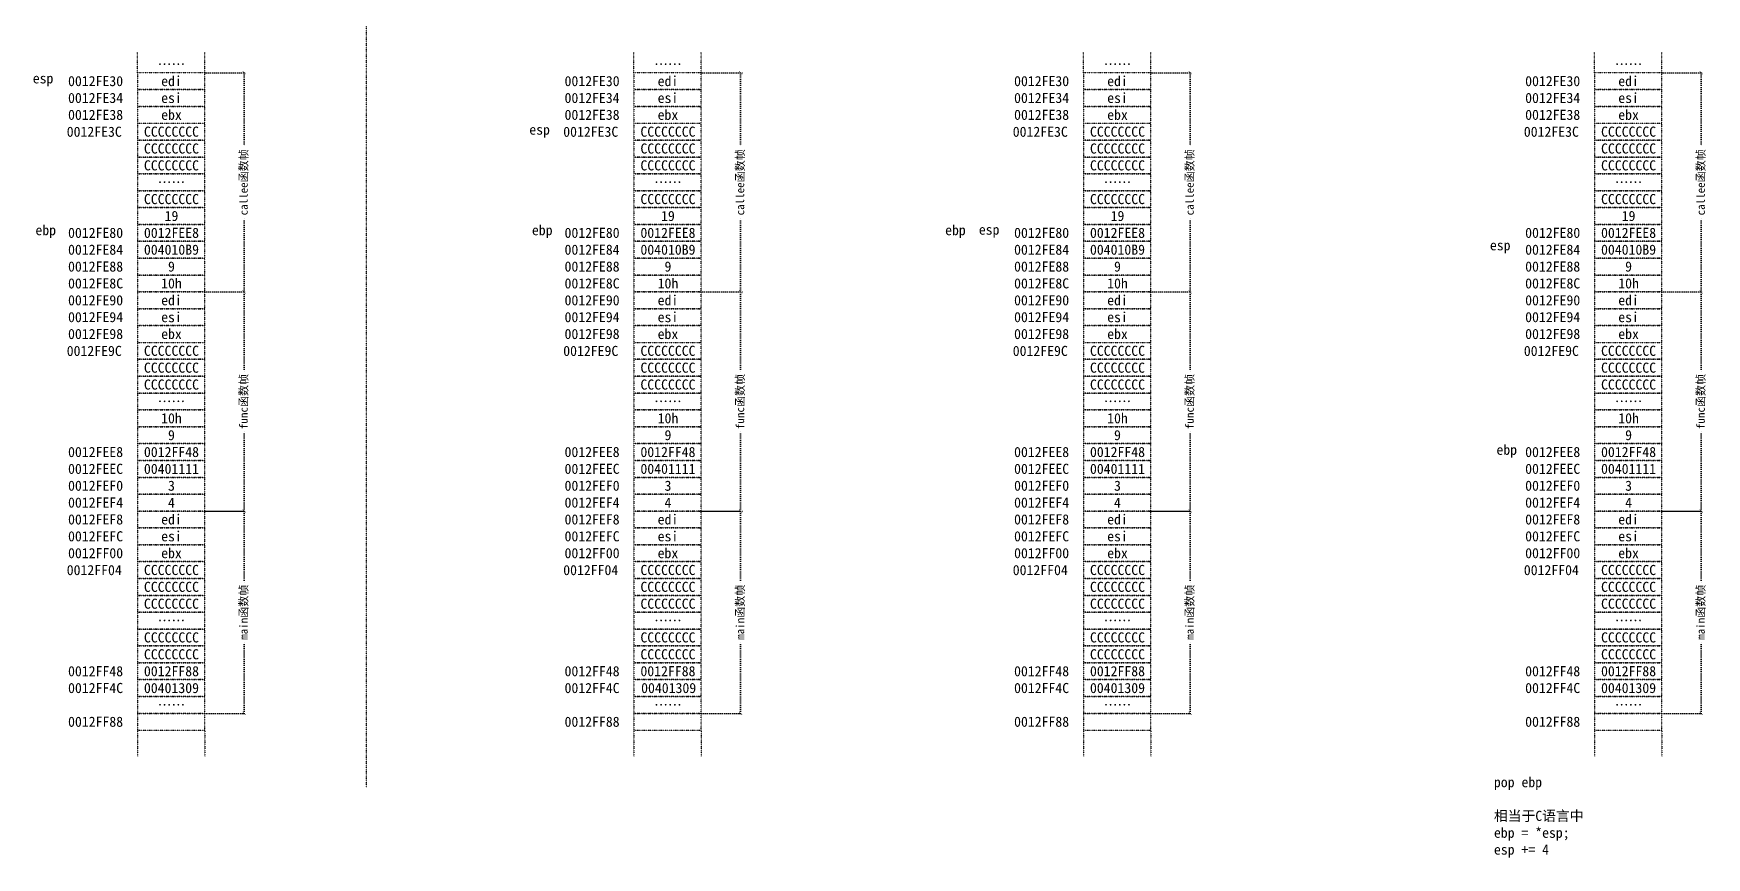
# Model space of a CAD drawing. Header units: millimetres. Extents: x 4752 to 29114, y 1106 to 4893.
# Drawn here: x 17208 to 19689, y 1240 to 2462 of the extents above; entities that cross this region are included whole.
import ezdxf

# ---------------------------------------------------------------- set-up
doc = ezdxf.new("R2010")
doc.units = ezdxf.units.MM
doc.linetypes.add('ACAD_ISO07W100', pattern=[3, 0, -3])
doc.linetypes.add('DOT', pattern=[0.25, 0, -0.25])
doc.styles.get("Standard").update_dxf_attribs({"font": ''})
doc.styles.add('w', font='', dxfattribs={"height": 15})
doc.styles.get('Standard').set_extended_font_data('SimSun')
doc.styles.get('w').set_extended_font_data('SimSun')
doc.dimstyles.new('w', dxfattribs={"dimscale": 3, "dimtxt": 4, "dimasz": 1.5, "dimexe": 1.25, "dimexo": 0.625, "dimtad": 0, "dimtxsty": 'Standard', "dimblk": 'ARCHTICK', "dimcen": 2.5, "dimclrd": 5, "dimclre": 5, "dimclrt": 5, "dimadec": 1, "dimazin": 0, "dimtfac": 1, "dimtmove": 0, "dimatfit": 3, "dimfxl": 1, "dimarcsym": 0})

# ---------------------------------------------------------------- blocks, each defined once
blk = doc.blocks.new('b')
at = {"linetype": 'DOT'}
blk.add_lwpolyline([(-100, 0), (0, 0), (0, 25), (-100, 25)], close=True, dxfattribs=at)
blk = doc.blocks.new('_ArchTick')
at = {"color": 0, "linetype": 'ByBlock', "const_width": 0.15}
blk.add_lwpolyline([(-0.5, -0.5), (0.5, 0.5)], dxfattribs=at)
blk = doc.blocks.new('*D31')
at = {"color": 5, "linetype": 'ACAD_ISO07W100', "lineweight": -2}
for p, q in [((17464.2, 2403.9), (17524.4, 2403.9)), ((17520.6, 2403.9), (17520.6, 2293.6)), ((17520.6, 2078.9), (17520.6, 2189.3)), ((17464.2, 2078.9), (17524.4, 2078.9))]:
    blk.add_line(p, q, dxfattribs=at)
at = {"layer": 'Defpoints', "color": 0, "linetype": 'DOT'}
for p in [(17462.4, 2403.9), (17462.4, 2078.9), (17520.6, 2078.9)]:
    blk.add_point(p, dxfattribs=at)
at = {"color": 5, "linetype": 'DOT', "lineweight": -2, "xscale": 4.5, "yscale": 4.5, "zscale": 4.5}
for p, rotation in [((17520.6, 2403.9), 90), ((17520.6, 2078.9), 270)]:
    blk.add_blockref('_ArchTick', p, dxfattribs=dict(at, rotation=rotation))
at = {"color": 5, "linetype": 'DOT', "insert": (17520.6, 2241.4), "char_height": 12, "attachment_point": 5, "rotation": 90}
blk.add_mtext('callee函数帧', dxfattribs=at)
blk = doc.blocks.new('*D29')
at = {"color": 5, "linetype": 'ACAD_ISO07W100', "lineweight": -2}
for p, q in [((17464.2, 2078.9), (17524.4, 2078.9)), ((17520.6, 2078.9), (17520.6, 1960.1)), ((17520.6, 1753.9), (17520.6, 1872.8)), ((17464.2, 1753.9), (17524.4, 1753.9))]:
    blk.add_line(p, q, dxfattribs=at)
at = {"layer": 'Defpoints', "color": 0, "linetype": 'DOT'}
for p in [(17462.4, 2078.9), (17462.4, 1753.9), (17520.6, 1753.9)]:
    blk.add_point(p, dxfattribs=at)
at = {"color": 5, "linetype": 'DOT', "lineweight": -2, "xscale": 4.5, "yscale": 4.5, "zscale": 4.5}
for p, rotation in [((17520.6, 2078.9), 90), ((17520.6, 1753.9), 270)]:
    blk.add_blockref('_ArchTick', p, dxfattribs=dict(at, rotation=rotation))
at = {"color": 5, "linetype": 'DOT', "insert": (17520.6, 1916.4), "char_height": 12, "attachment_point": 5, "rotation": 90}
blk.add_mtext('func函数帧', dxfattribs=at)
blk = doc.blocks.new('*D30')
at = {"color": 5, "linetype": 'ACAD_ISO07W100', "lineweight": -2}
for p, q in [((17462.4, 1753.9), (17524.4, 1753.9)), ((17520.6, 1753.9), (17520.6, 1648)), ((17520.6, 1453.9), (17520.6, 1559.9)), ((17462.4, 1453.9), (17524.4, 1453.9))]:
    blk.add_line(p, q, dxfattribs=at)
at = {"layer": 'Defpoints', "color": 0, "linetype": 'DOT'}
for p in [(17460.5, 1753.9), (17460.5, 1453.9), (17520.6, 1453.9)]:
    blk.add_point(p, dxfattribs=at)
at = {"color": 5, "linetype": 'DOT', "lineweight": -2, "xscale": 4.5, "yscale": 4.5, "zscale": 4.5}
for p, rotation in [((17520.6, 1753.9), 90), ((17520.6, 1453.9), 270)]:
    blk.add_blockref('_ArchTick', p, dxfattribs=dict(at, rotation=rotation))
at = {"color": 5, "linetype": 'DOT', "insert": (17520.6, 1603.9), "char_height": 12, "attachment_point": 5, "rotation": 90}
blk.add_mtext('main函数帧', dxfattribs=at)
blk = doc.blocks.new('*D34')
at = {"color": 5, "linetype": 'ACAD_ISO07W100', "lineweight": -2}
for p, q in [((18200.4, 2403.9), (18260.6, 2403.9)), ((18256.8, 2403.9), (18256.8, 2293.6)), ((18256.8, 2078.9), (18256.8, 2189.3)), ((18200.4, 2078.9), (18260.6, 2078.9))]:
    blk.add_line(p, q, dxfattribs=at)
at = {"layer": 'Defpoints', "color": 0, "linetype": 'DOT'}
for p in [(18198.6, 2403.9), (18198.6, 2078.9), (18256.8, 2078.9)]:
    blk.add_point(p, dxfattribs=at)
at = {"color": 5, "linetype": 'DOT', "lineweight": -2, "xscale": 4.5, "yscale": 4.5, "zscale": 4.5}
for p, rotation in [((18256.8, 2403.9), 90), ((18256.8, 2078.9), 270)]:
    blk.add_blockref('_ArchTick', p, dxfattribs=dict(at, rotation=rotation))
at = {"color": 5, "linetype": 'DOT', "insert": (18256.8, 2241.4), "char_height": 12, "attachment_point": 5, "rotation": 90}
blk.add_mtext('callee函数帧', dxfattribs=at)
blk = doc.blocks.new('*D32')
at = {"color": 5, "linetype": 'ACAD_ISO07W100', "lineweight": -2}
for p, q in [((18200.4, 2078.9), (18260.6, 2078.9)), ((18256.8, 2078.9), (18256.8, 1960.1)), ((18256.8, 1753.9), (18256.8, 1872.8)), ((18200.4, 1753.9), (18260.6, 1753.9))]:
    blk.add_line(p, q, dxfattribs=at)
at = {"layer": 'Defpoints', "color": 0, "linetype": 'DOT'}
for p in [(18198.6, 2078.9), (18198.6, 1753.9), (18256.8, 1753.9)]:
    blk.add_point(p, dxfattribs=at)
at = {"color": 5, "linetype": 'DOT', "lineweight": -2, "xscale": 4.5, "yscale": 4.5, "zscale": 4.5}
for p, rotation in [((18256.8, 2078.9), 90), ((18256.8, 1753.9), 270)]:
    blk.add_blockref('_ArchTick', p, dxfattribs=dict(at, rotation=rotation))
at = {"color": 5, "linetype": 'DOT', "insert": (18256.8, 1916.4), "char_height": 12, "attachment_point": 5, "rotation": 90}
blk.add_mtext('func函数帧', dxfattribs=at)
blk = doc.blocks.new('*D33')
at = {"color": 5, "linetype": 'ACAD_ISO07W100', "lineweight": -2}
for p, q in [((18198.6, 1753.9), (18260.6, 1753.9)), ((18256.8, 1753.9), (18256.8, 1648)), ((18256.8, 1453.9), (18256.8, 1559.9)), ((18198.6, 1453.9), (18260.6, 1453.9))]:
    blk.add_line(p, q, dxfattribs=at)
at = {"layer": 'Defpoints', "color": 0, "linetype": 'DOT'}
for p in [(18196.7, 1753.9), (18196.7, 1453.9), (18256.8, 1453.9)]:
    blk.add_point(p, dxfattribs=at)
at = {"color": 5, "linetype": 'DOT', "lineweight": -2, "xscale": 4.5, "yscale": 4.5, "zscale": 4.5}
for p, rotation in [((18256.8, 1753.9), 90), ((18256.8, 1453.9), 270)]:
    blk.add_blockref('_ArchTick', p, dxfattribs=dict(at, rotation=rotation))
at = {"color": 5, "linetype": 'DOT', "insert": (18256.8, 1603.9), "char_height": 12, "attachment_point": 5, "rotation": 90}
blk.add_mtext('main函数帧', dxfattribs=at)
blk = doc.blocks.new('*D37')
at = {"color": 5, "linetype": 'ACAD_ISO07W100', "lineweight": -2}
for p, q in [((18867, 2403.9), (18927.1, 2403.9)), ((18923.4, 2403.9), (18923.4, 2293.6)), ((18923.4, 2078.9), (18923.4, 2189.3)), ((18867, 2078.9), (18927.1, 2078.9))]:
    blk.add_line(p, q, dxfattribs=at)
at = {"layer": 'Defpoints', "color": 0, "linetype": 'DOT'}
for p in [(18865.1, 2403.9), (18865.1, 2078.9), (18923.4, 2078.9)]:
    blk.add_point(p, dxfattribs=at)
at = {"color": 5, "linetype": 'DOT', "lineweight": -2, "xscale": 4.5, "yscale": 4.5, "zscale": 4.5}
for p, rotation in [((18923.4, 2403.9), 90), ((18923.4, 2078.9), 270)]:
    blk.add_blockref('_ArchTick', p, dxfattribs=dict(at, rotation=rotation))
at = {"color": 5, "linetype": 'DOT', "insert": (18923.4, 2241.4), "char_height": 12, "attachment_point": 5, "rotation": 90}
blk.add_mtext('callee函数帧', dxfattribs=at)
blk = doc.blocks.new('*D35')
at = {"color": 5, "linetype": 'ACAD_ISO07W100', "lineweight": -2}
for p, q in [((18867, 2078.9), (18927.1, 2078.9)), ((18923.4, 2078.9), (18923.4, 1960.1)), ((18923.4, 1753.9), (18923.4, 1872.8)), ((18867, 1753.9), (18927.1, 1753.9))]:
    blk.add_line(p, q, dxfattribs=at)
at = {"layer": 'Defpoints', "color": 0, "linetype": 'DOT'}
for p in [(18865.1, 2078.9), (18865.1, 1753.9), (18923.4, 1753.9)]:
    blk.add_point(p, dxfattribs=at)
at = {"color": 5, "linetype": 'DOT', "lineweight": -2, "xscale": 4.5, "yscale": 4.5, "zscale": 4.5}
for p, rotation in [((18923.4, 2078.9), 90), ((18923.4, 1753.9), 270)]:
    blk.add_blockref('_ArchTick', p, dxfattribs=dict(at, rotation=rotation))
at = {"color": 5, "linetype": 'DOT', "insert": (18923.4, 1916.4), "char_height": 12, "attachment_point": 5, "rotation": 90}
blk.add_mtext('func函数帧', dxfattribs=at)
blk = doc.blocks.new('*D36')
at = {"color": 5, "linetype": 'ACAD_ISO07W100', "lineweight": -2}
for p, q in [((18865.1, 1753.9), (18927.1, 1753.9)), ((18923.4, 1753.9), (18923.4, 1648)), ((18923.4, 1453.9), (18923.4, 1559.9)), ((18865.1, 1453.9), (18927.1, 1453.9))]:
    blk.add_line(p, q, dxfattribs=at)
at = {"layer": 'Defpoints', "color": 0, "linetype": 'DOT'}
for p in [(18863.2, 1753.9), (18863.2, 1453.9), (18923.4, 1453.9)]:
    blk.add_point(p, dxfattribs=at)
at = {"color": 5, "linetype": 'DOT', "lineweight": -2, "xscale": 4.5, "yscale": 4.5, "zscale": 4.5}
for p, rotation in [((18923.4, 1753.9), 90), ((18923.4, 1453.9), 270)]:
    blk.add_blockref('_ArchTick', p, dxfattribs=dict(at, rotation=rotation))
at = {"color": 5, "linetype": 'DOT', "insert": (18923.4, 1603.9), "char_height": 12, "attachment_point": 5, "rotation": 90}
blk.add_mtext('main函数帧', dxfattribs=at)
blk = doc.blocks.new('*D40')
at = {"color": 5, "linetype": 'ACAD_ISO07W100', "lineweight": -2}
for p, q in [((19624.8, 2403.9), (19684.9, 2403.9)), ((19681.2, 2403.9), (19681.2, 2293.6)), ((19681.2, 2078.9), (19681.2, 2189.3)), ((19624.8, 2078.9), (19684.9, 2078.9))]:
    blk.add_line(p, q, dxfattribs=at)
at = {"layer": 'Defpoints', "color": 0, "linetype": 'DOT'}
for p in [(19622.9, 2403.9), (19622.9, 2078.9), (19681.2, 2078.9)]:
    blk.add_point(p, dxfattribs=at)
at = {"color": 5, "linetype": 'DOT', "lineweight": -2, "xscale": 4.5, "yscale": 4.5, "zscale": 4.5}
for p, rotation in [((19681.2, 2403.9), 90), ((19681.2, 2078.9), 270)]:
    blk.add_blockref('_ArchTick', p, dxfattribs=dict(at, rotation=rotation))
at = {"color": 5, "linetype": 'DOT', "insert": (19681.2, 2241.4), "char_height": 12, "attachment_point": 5, "rotation": 90}
blk.add_mtext('callee函数帧', dxfattribs=at)
blk = doc.blocks.new('*D38')
at = {"color": 5, "linetype": 'ACAD_ISO07W100', "lineweight": -2}
for p, q in [((19624.8, 2078.9), (19684.9, 2078.9)), ((19681.2, 2078.9), (19681.2, 1960.1)), ((19681.2, 1753.9), (19681.2, 1872.8)), ((19624.8, 1753.9), (19684.9, 1753.9))]:
    blk.add_line(p, q, dxfattribs=at)
at = {"layer": 'Defpoints', "color": 0, "linetype": 'DOT'}
for p in [(19622.9, 2078.9), (19622.9, 1753.9), (19681.2, 1753.9)]:
    blk.add_point(p, dxfattribs=at)
at = {"color": 5, "linetype": 'DOT', "lineweight": -2, "xscale": 4.5, "yscale": 4.5, "zscale": 4.5}
for p, rotation in [((19681.2, 2078.9), 90), ((19681.2, 1753.9), 270)]:
    blk.add_blockref('_ArchTick', p, dxfattribs=dict(at, rotation=rotation))
at = {"color": 5, "linetype": 'DOT', "insert": (19681.2, 1916.4), "char_height": 12, "attachment_point": 5, "rotation": 90}
blk.add_mtext('func函数帧', dxfattribs=at)
blk = doc.blocks.new('*D39')
at = {"color": 5, "linetype": 'ACAD_ISO07W100', "lineweight": -2}
for p, q in [((19622.9, 1753.9), (19684.9, 1753.9)), ((19681.2, 1753.9), (19681.2, 1648)), ((19681.2, 1453.9), (19681.2, 1559.9)), ((19622.9, 1453.9), (19684.9, 1453.9))]:
    blk.add_line(p, q, dxfattribs=at)
at = {"layer": 'Defpoints', "color": 0, "linetype": 'DOT'}
for p in [(19621.1, 1753.9), (19621.1, 1453.9), (19681.2, 1453.9)]:
    blk.add_point(p, dxfattribs=at)
at = {"color": 5, "linetype": 'DOT', "lineweight": -2, "xscale": 4.5, "yscale": 4.5, "zscale": 4.5}
for p, rotation in [((19681.2, 1753.9), 90), ((19681.2, 1453.9), 270)]:
    blk.add_blockref('_ArchTick', p, dxfattribs=dict(at, rotation=rotation))
at = {"color": 5, "linetype": 'DOT', "insert": (19681.2, 1603.9), "char_height": 12, "attachment_point": 5, "rotation": 90}
blk.add_mtext('main函数帧', dxfattribs=at)

msp = doc.modelspace()

# ---------------------------------------------------------------- linework, layer by layer
at = {"linetype": 'DOT'}
for p, q in [((17701.891, 1343.942), (17701.891, 4299.469)), ((17362.37, 2403.934), (17362.37, 2433.934)), ((17462.37, 2403.934), (17462.37, 2433.934)), ((18098.566, 2403.934), (18098.566, 2433.934)), ((18198.566, 2403.934), (18198.566, 2433.934)), ((18765.12, 2403.934), (18765.12, 2433.934)), ((18865.12, 2403.934), (18865.12, 2433.934)), ((19522.945, 2403.934), (19522.945, 2433.934)), ((19622.945, 2403.934), (19622.945, 2433.934)), ((17362.37, 2328.934), (17362.37, 2303.934)), ((17362.37, 2328.934), (17462.37, 2328.934)), ((17462.37, 2303.934), (17462.37, 2328.934)), ((18098.566, 2328.934), (18098.566, 2303.934)), ((18098.566, 2328.934), (18198.566, 2328.934)), ((18198.566, 2303.934), (18198.566, 2328.934)), ((18765.12, 2328.934), (18765.12, 2303.934)), ((18765.12, 2328.934), (18865.12, 2328.934)), ((18865.12, 2303.934), (18865.12, 2328.934)), ((19522.945, 2328.934), (19522.945, 2303.934)), ((19522.945, 2328.934), (19622.945, 2328.934)), ((19622.945, 2303.934), (19622.945, 2328.934)), ((17362.37, 2303.934), (17462.37, 2303.934)), ((18098.566, 2303.934), (18198.566, 2303.934)), ((18765.12, 2303.934), (18865.12, 2303.934)), ((19522.945, 2303.934), (19622.945, 2303.934)), ((17362.37, 2003.934), (17362.37, 1978.934)), ((17362.37, 2003.934), (17462.37, 2003.934)), ((17462.37, 1978.934), (17462.37, 2003.934)), ((18098.566, 2003.934), (18098.566, 1978.934)), ((18098.566, 2003.934), (18198.566, 2003.934)), ((18198.566, 1978.934), (18198.566, 2003.934)), ((18765.12, 2003.934), (18765.12, 1978.934)), ((18765.12, 2003.934), (18865.12, 2003.934)), ((18865.12, 1978.934), (18865.12, 2003.934)), ((19522.945, 2003.934), (19522.945, 1978.934)), ((19522.945, 2003.934), (19622.945, 2003.934)), ((19622.945, 1978.934), (19622.945, 2003.934)), ((17362.37, 1978.934), (17462.37, 1978.934)), ((18098.566, 1978.934), (18198.566, 1978.934)), ((18765.12, 1978.934), (18865.12, 1978.934)), ((19522.945, 1978.934), (19622.945, 1978.934)), ((17462.37, 1678.934), (17362.37, 1678.934)), ((17362.37, 1678.934), (17362.37, 1653.934)), ((17462.37, 1653.934), (17462.37, 1678.934)), ((18198.566, 1678.934), (18098.566, 1678.934)), ((18098.566, 1678.934), (18098.566, 1653.934)), ((18198.566, 1653.934), (18198.566, 1678.934)), ((18865.12, 1678.934), (18765.12, 1678.934)), ((18765.12, 1678.934), (18765.12, 1653.934)), ((18865.12, 1653.934), (18865.12, 1678.934)), ((19622.945, 1678.934), (19522.945, 1678.934)), ((19522.945, 1678.934), (19522.945, 1653.934)), ((19622.945, 1653.934), (19622.945, 1678.934)), ((17362.37, 1653.934), (17462.37, 1653.934)), ((18098.566, 1653.934), (18198.566, 1653.934)), ((18765.12, 1653.934), (18865.12, 1653.934)), ((19522.945, 1653.934), (19622.945, 1653.934)), ((17362.37, 1428.934), (17362.37, 1390.413)), ((17462.37, 1428.934), (17462.37, 1390.413)), ((18098.566, 1428.934), (18098.566, 1390.413)), ((18198.566, 1428.934), (18198.566, 1390.413)), ((18765.12, 1428.934), (18765.12, 1390.413)), ((18865.12, 1428.934), (18865.12, 1390.413)), ((19522.945, 1428.934), (19522.945, 1390.413)), ((19622.945, 1428.934), (19622.945, 1390.413))]:
    msp.add_line(p, q, dxfattribs=at)
for points in [[(17362.37, 2378.934), (17462.37, 2378.934), (17462.37, 2403.934), (17362.37, 2403.934)], [(18098.566, 2378.934), (18198.566, 2378.934), (18198.566, 2403.934), (18098.566, 2403.934)], [(18765.12, 2378.934), (18865.12, 2378.934), (18865.12, 2403.934), (18765.12, 2403.934)], [(19522.945, 2378.934), (19622.945, 2378.934), (19622.945, 2403.934), (19522.945, 2403.934)], [(17362.37, 2353.934), (17462.37, 2353.934), (17462.37, 2378.934), (17362.37, 2378.934)], [(18098.566, 2353.934), (18198.566, 2353.934), (18198.566, 2378.934), (18098.566, 2378.934)], [(18765.12, 2353.934), (18865.12, 2353.934), (18865.12, 2378.934), (18765.12, 2378.934)], [(19522.945, 2353.934), (19622.945, 2353.934), (19622.945, 2378.934), (19522.945, 2378.934)], [(17362.37, 2328.934), (17462.37, 2328.934), (17462.37, 2353.934), (17362.37, 2353.934)], [(18098.566, 2328.934), (18198.566, 2328.934), (18198.566, 2353.934), (18098.566, 2353.934)], [(18765.12, 2328.934), (18865.12, 2328.934), (18865.12, 2353.934), (18765.12, 2353.934)], [(19522.945, 2328.934), (19622.945, 2328.934), (19622.945, 2353.934), (19522.945, 2353.934)], [(17362.37, 2153.934), (17462.37, 2153.934), (17462.37, 2178.934), (17362.37, 2178.934)], [(18098.566, 2153.934), (18198.566, 2153.934), (18198.566, 2178.934), (18098.566, 2178.934)], [(18765.12, 2153.934), (18865.12, 2153.934), (18865.12, 2178.934), (18765.12, 2178.934)], [(19522.945, 2153.934), (19622.945, 2153.934), (19622.945, 2178.934), (19522.945, 2178.934)], [(17362.37, 2128.934), (17462.37, 2128.934), (17462.37, 2153.934), (17362.37, 2153.934)], [(18098.566, 2128.934), (18198.566, 2128.934), (18198.566, 2153.934), (18098.566, 2153.934)], [(18765.12, 2128.934), (18865.12, 2128.934), (18865.12, 2153.934), (18765.12, 2153.934)], [(19522.945, 2128.934), (19622.945, 2128.934), (19622.945, 2153.934), (19522.945, 2153.934)], [(17362.37, 2103.934), (17462.37, 2103.934), (17462.37, 2128.934), (17362.37, 2128.934)], [(18098.566, 2103.934), (18198.566, 2103.934), (18198.566, 2128.934), (18098.566, 2128.934)], [(18765.12, 2103.934), (18865.12, 2103.934), (18865.12, 2128.934), (18765.12, 2128.934)], [(19522.945, 2103.934), (19622.945, 2103.934), (19622.945, 2128.934), (19522.945, 2128.934)], [(17362.37, 2078.934), (17462.37, 2078.934), (17462.37, 2103.934), (17362.37, 2103.934)], [(18098.566, 2078.934), (18198.566, 2078.934), (18198.566, 2103.934), (18098.566, 2103.934)], [(18765.12, 2078.934), (18865.12, 2078.934), (18865.12, 2103.934), (18765.12, 2103.934)], [(19522.945, 2078.934), (19622.945, 2078.934), (19622.945, 2103.934), (19522.945, 2103.934)], [(17362.37, 2053.934), (17462.37, 2053.934), (17462.37, 2078.934), (17362.37, 2078.934)], [(18098.566, 2053.934), (18198.566, 2053.934), (18198.566, 2078.934), (18098.566, 2078.934)], [(18765.12, 2053.934), (18865.12, 2053.934), (18865.12, 2078.934), (18765.12, 2078.934)], [(19522.945, 2053.934), (19622.945, 2053.934), (19622.945, 2078.934), (19522.945, 2078.934)], [(17362.37, 2028.934), (17462.37, 2028.934), (17462.37, 2053.934), (17362.37, 2053.934)], [(18098.566, 2028.934), (18198.566, 2028.934), (18198.566, 2053.934), (18098.566, 2053.934)], [(18765.12, 2028.934), (18865.12, 2028.934), (18865.12, 2053.934), (18765.12, 2053.934)], [(19522.945, 2028.934), (19622.945, 2028.934), (19622.945, 2053.934), (19522.945, 2053.934)], [(17362.37, 2003.934), (17462.37, 2003.934), (17462.37, 2028.934), (17362.37, 2028.934)], [(18098.566, 2003.934), (18198.566, 2003.934), (18198.566, 2028.934), (18098.566, 2028.934)], [(18765.12, 2003.934), (18865.12, 2003.934), (18865.12, 2028.934), (18765.12, 2028.934)], [(19522.945, 2003.934), (19622.945, 2003.934), (19622.945, 2028.934), (19522.945, 2028.934)], [(17362.37, 1828.934), (17462.37, 1828.934), (17462.37, 1853.934), (17362.37, 1853.934)], [(18098.566, 1828.934), (18198.566, 1828.934), (18198.566, 1853.934), (18098.566, 1853.934)], [(18765.12, 1828.934), (18865.12, 1828.934), (18865.12, 1853.934), (18765.12, 1853.934)], [(19522.945, 1828.934), (19622.945, 1828.934), (19622.945, 1853.934), (19522.945, 1853.934)], [(17362.37, 1803.934), (17462.37, 1803.934), (17462.37, 1828.934), (17362.37, 1828.934)], [(18098.566, 1803.934), (18198.566, 1803.934), (18198.566, 1828.934), (18098.566, 1828.934)], [(18765.12, 1803.934), (18865.12, 1803.934), (18865.12, 1828.934), (18765.12, 1828.934)], [(19522.945, 1803.934), (19622.945, 1803.934), (19622.945, 1828.934), (19522.945, 1828.934)], [(17362.37, 1778.934), (17462.37, 1778.934), (17462.37, 1803.934), (17362.37, 1803.934)], [(18098.566, 1778.934), (18198.566, 1778.934), (18198.566, 1803.934), (18098.566, 1803.934)], [(18765.12, 1778.934), (18865.12, 1778.934), (18865.12, 1803.934), (18765.12, 1803.934)], [(19522.945, 1778.934), (19622.945, 1778.934), (19622.945, 1803.934), (19522.945, 1803.934)], [(17362.37, 1753.934), (17462.37, 1753.934), (17462.37, 1778.934), (17362.37, 1778.934)], [(18098.566, 1753.934), (18198.566, 1753.934), (18198.566, 1778.934), (18098.566, 1778.934)], [(18765.12, 1753.934), (18865.12, 1753.934), (18865.12, 1778.934), (18765.12, 1778.934)], [(19522.945, 1753.934), (19622.945, 1753.934), (19622.945, 1778.934), (19522.945, 1778.934)], [(17362.37, 1728.934), (17462.37, 1728.934), (17462.37, 1753.934), (17362.37, 1753.934)], [(18098.566, 1728.934), (18198.566, 1728.934), (18198.566, 1753.934), (18098.566, 1753.934)], [(18765.12, 1728.934), (18865.12, 1728.934), (18865.12, 1753.934), (18765.12, 1753.934)], [(19522.945, 1728.934), (19622.945, 1728.934), (19622.945, 1753.934), (19522.945, 1753.934)], [(17362.37, 1703.934), (17462.37, 1703.934), (17462.37, 1728.934), (17362.37, 1728.934)], [(18098.566, 1703.934), (18198.566, 1703.934), (18198.566, 1728.934), (18098.566, 1728.934)], [(18765.12, 1703.934), (18865.12, 1703.934), (18865.12, 1728.934), (18765.12, 1728.934)], [(19522.945, 1703.934), (19622.945, 1703.934), (19622.945, 1728.934), (19522.945, 1728.934)], [(17362.37, 1678.934), (17462.37, 1678.934), (17462.37, 1703.934), (17362.37, 1703.934)], [(18098.566, 1678.934), (18198.566, 1678.934), (18198.566, 1703.934), (18098.566, 1703.934)], [(18765.12, 1678.934), (18865.12, 1678.934), (18865.12, 1703.934), (18765.12, 1703.934)], [(19522.945, 1678.934), (19622.945, 1678.934), (19622.945, 1703.934), (19522.945, 1703.934)], [(17362.37, 1503.934), (17462.37, 1503.934), (17462.37, 1528.934), (17362.37, 1528.934)], [(18098.566, 1503.934), (18198.566, 1503.934), (18198.566, 1528.934), (18098.566, 1528.934)], [(18765.12, 1503.934), (18865.12, 1503.934), (18865.12, 1528.934), (18765.12, 1528.934)], [(19522.945, 1503.934), (19622.945, 1503.934), (19622.945, 1528.934), (19522.945, 1528.934)], [(17362.37, 1453.934), (17462.37, 1453.934), (17462.37, 1478.934), (17362.37, 1478.934)], [(18098.566, 1453.934), (18198.566, 1453.934), (18198.566, 1478.934), (18098.566, 1478.934)], [(18765.12, 1453.934), (18865.12, 1453.934), (18865.12, 1478.934), (18765.12, 1478.934)], [(19522.945, 1453.934), (19622.945, 1453.934), (19622.945, 1478.934), (19522.945, 1478.934)], [(17362.37, 1428.934), (17462.37, 1428.934), (17462.37, 1453.934), (17362.37, 1453.934)], [(18098.566, 1428.934), (18198.566, 1428.934), (18198.566, 1453.934), (18098.566, 1453.934)], [(18765.12, 1428.934), (18865.12, 1428.934), (18865.12, 1453.934), (18765.12, 1453.934)], [(19522.945, 1428.934), (19622.945, 1428.934), (19622.945, 1453.934), (19522.945, 1453.934)]]:
    msp.add_lwpolyline(points, close=True, dxfattribs=at)

# ---------------------------------------------------------------- block references
for p in [(17462.37, 2278.934), (18198.566, 2278.934), (18865.12, 2278.934), (19622.945, 2278.934), (17462.37, 2253.934), (18198.566, 2253.934), (18865.12, 2253.934), (19622.945, 2253.934), (17462.37, 2228.934), (18198.566, 2228.934), (18865.12, 2228.934), (19622.945, 2228.934), (17462.37, 2203.934), (18198.566, 2203.934), (18865.12, 2203.934), (19622.945, 2203.934), (17462.37, 2178.934), (18198.566, 2178.934), (18865.12, 2178.934), (19622.945, 2178.934), (17462.37, 1953.934), (18198.566, 1953.934), (18865.12, 1953.934), (19622.945, 1953.934), (17462.37, 1928.934), (18198.566, 1928.934), (18865.12, 1928.934), (19622.945, 1928.934), (17462.37, 1903.934), (18198.566, 1903.934), (18865.12, 1903.934), (19622.945, 1903.934), (17462.37, 1878.934), (18198.566, 1878.934), (18865.12, 1878.934), (19622.945, 1878.934), (17462.37, 1853.934), (18198.566, 1853.934), (18865.12, 1853.934), (19622.945, 1853.934), (17462.37, 1628.934), (18198.566, 1628.934), (18865.12, 1628.934), (19622.945, 1628.934), (17462.37, 1603.934), (18198.566, 1603.934), (18865.12, 1603.934), (19622.945, 1603.934), (17462.37, 1578.934), (18198.566, 1578.934), (18865.12, 1578.934), (19622.945, 1578.934), (17462.37, 1553.934), (18198.566, 1553.934), (18865.12, 1553.934), (19622.945, 1553.934), (17462.37, 1528.934), (18198.566, 1528.934), (18865.12, 1528.934), (19622.945, 1528.934), (17462.37, 1478.934), (18198.566, 1478.934), (18865.12, 1478.934), (19622.945, 1478.934)]:
    msp.add_blockref('b', p, dxfattribs=at)

# ---------------------------------------------------------------- texts
at = {"linetype": 'DOT', "style": 'w'}
for s, p in [('0012FE3C', (17257.587, 2308.934)), ('0012FE3C', (17993.782, 2308.934)), ('0012FE3C', (18660.337, 2308.934)), ('0012FE3C', (19418.161, 2308.934)), ('0012FE9C', (17257.587, 1983.934)), ('0012FE9C', (17993.782, 1983.934)), ('0012FE9C', (18660.337, 1983.934)), ('0012FE9C', (19418.161, 1983.934)), ('0012FF04', (17257.587, 1658.934)), ('0012FF04', (17993.782, 1658.934)), ('0012FF04', (18660.337, 1658.934)), ('0012FF04', (19418.161, 1658.934))]:
    msp.add_text(s, height=15, dxfattribs=at).set_placement(p)
at = {"linetype": 'DOT', "char_height": 15, "style": 'w'}
for s, insert, width, attachment_point in [('{\\C5;……}', (17412.893, 2416.434), 101.04447, 5), ('{\\C5;……}', (18149.088, 2416.434), 101.04447, 5), ('{\\C5;……}', (18815.642, 2416.434), 101.04447, 5), ('{\\C5;……}', (19573.467, 2416.434), 101.04447, 5), ('{\\C5;esp}', (17222.556, 2393.463), 101.04447, 5), ('0012FE30', (17300.378, 2391.434), 101.04447, 5), ('{\\C5;edi}', (17412.893, 2391.434), 101.04447, 5), ('0012FE30', (18036.574, 2391.434), 101.04447, 5), ('{\\C5;edi}', (18149.088, 2391.434), 101.04447, 5), ('0012FE30', (18703.128, 2391.434), 101.04447, 5), ('{\\C5;edi}', (18815.642, 2391.434), 101.04447, 5), ('0012FE30', (19460.953, 2391.434), 101.04447, 5), ('{\\C5;edi}', (19573.467, 2391.434), 101.04447, 5), ('0012FE34', (17300.378, 2366.434), 101.04447, 5), ('{\\C5;esi}', (17412.893, 2366.434), 101.04447, 5), ('0012FE34', (18036.574, 2366.434), 101.04447, 5), ('{\\C5;esi}', (18149.088, 2366.434), 101.04447, 5), ('0012FE34', (18703.128, 2366.434), 101.04447, 5), ('{\\C5;esi}', (18815.642, 2366.434), 101.04447, 5), ('0012FE34', (19460.953, 2366.434), 101.04447, 5), ('{\\C5;esi}', (19573.467, 2366.434), 101.04447, 5), ('0012FE38', (17300.378, 2341.434), 101.04447, 5), ('{\\C5;ebx}', (17412.893, 2341.434), 101.04447, 5), ('0012FE38', (18036.574, 2341.434), 101.04447, 5), ('{\\C5;ebx}', (18149.088, 2341.434), 101.04447, 5), ('0012FE38', (18703.128, 2341.434), 101.04447, 5), ('{\\C5;ebx}', (18815.642, 2341.434), 101.04447, 5), ('0012FE38', (19460.953, 2341.434), 101.04447, 5), ('{\\C5;ebx}', (19573.467, 2341.434), 101.04447, 5), ('{\\C5;CCCCCCCC}', (17412.893, 2316.434), 101.04447, 5), ('{\\C5;esp}', (17958.751, 2317.402), 101.04447, 5), ('{\\C5;CCCCCCCC}', (18149.088, 2316.434), 101.04447, 5), ('{\\C5;CCCCCCCC}', (18815.642, 2316.434), 101.04447, 5), ('{\\C5;CCCCCCCC}', (19573.467, 2316.434), 101.04447, 5), ('{\\C5;CCCCCCCC}', (17412.893, 2291.434), 101.04447, 5), ('{\\C5;CCCCCCCC}', (18149.088, 2291.434), 101.04447, 5), ('{\\C5;CCCCCCCC}', (18815.642, 2291.434), 101.04447, 5), ('{\\C5;CCCCCCCC}', (19573.467, 2291.434), 101.04447, 5), ('{\\C5;CCCCCCCC}', (17412.893, 2266.434), 101.04447, 5), ('{\\C5;CCCCCCCC}', (18149.088, 2266.434), 101.04447, 5), ('{\\C5;CCCCCCCC}', (18815.642, 2266.434), 101.04447, 5), ('{\\C5;CCCCCCCC}', (19573.467, 2266.434), 101.04447, 5), ('{\\C5;……}', (17412.893, 2241.434), 101.04447, 5), ('{\\C5;……}', (18149.088, 2241.434), 101.04447, 5), ('{\\C5;……}', (18815.642, 2241.434), 101.04447, 5), ('{\\C5;……}', (19573.467, 2241.434), 101.04447, 5), ('{\\C5;CCCCCCCC}', (17412.893, 2216.434), 101.04447, 5), ('{\\C5;CCCCCCCC}', (18149.088, 2216.434), 101.04447, 5), ('{\\C5;CCCCCCCC}', (18815.642, 2216.434), 101.04447, 5), ('{\\C5;CCCCCCCC}', (19573.467, 2216.434), 101.04447, 5), ('{\\C5;19}', (17412.893, 2191.434), 101.04447, 5), ('{\\C5;19}', (18149.088, 2191.434), 101.04447, 5), ('{\\C5;19}', (18815.642, 2191.434), 101.04447, 5), ('{\\C5;19}', (19573.467, 2191.434), 101.04447, 5), ('{\\C5;ebp}', (17226.493, 2168.387), 101.04447, 5), ('0012FE80', (17300.378, 2166.434), 101.04447, 5), ('{\\C5;0012FEE8}', (17412.893, 2166.434), 101.04447, 5), ('{\\C5;ebp}', (17962.688, 2168.387), 101.04447, 5), ('0012FE80', (18036.574, 2166.434), 101.04447, 5), ('{\\C5;0012FEE8}', (18149.088, 2166.434), 101.04447, 5), ('{\\C5;ebp}', (18575.359, 2168.387), 101.04447, 5), ('{\\C5;esp}', (18625.306, 2169.102), 101.04447, 5), ('0012FE80', (18703.128, 2166.434), 101.04447, 5), ('{\\C5;0012FEE8}', (18815.642, 2166.434), 101.04447, 5), ('0012FE80', (19460.953, 2166.434), 101.04447, 5), ('{\\C5;0012FEE8}', (19573.467, 2166.434), 101.04447, 5), ('0012FE84', (17300.378, 2141.434), 101.04447, 5), ('{\\C5;004010B9}', (17412.893, 2141.434), 101.04447, 5), ('0012FE84', (18036.574, 2141.434), 101.04447, 5), ('{\\C5;004010B9}', (18149.088, 2141.434), 101.04447, 5), ('0012FE84', (18703.128, 2141.434), 101.04447, 5), ('{\\C5;004010B9}', (18815.642, 2141.434), 101.04447, 5), ('{\\C5;esp}', (19383.131, 2145.956), 101.04447, 5), ('0012FE84', (19460.953, 2141.434), 101.04447, 5), ('{\\C5;004010B9}', (19573.467, 2141.434), 101.04447, 5), ('0012FE88', (17300.378, 2116.434), 101.04447, 5), ('{\\C5;9}', (17412.893, 2116.434), 101.04447, 5), ('0012FE88', (18036.574, 2116.434), 101.04447, 5), ('{\\C5;9}', (18149.088, 2116.434), 101.04447, 5), ('0012FE88', (18703.128, 2116.434), 101.04447, 5), ('{\\C5;9}', (18815.642, 2116.434), 101.04447, 5), ('0012FE88', (19460.953, 2116.434), 101.04447, 5), ('{\\C5;9}', (19573.467, 2116.434), 101.04447, 5), ('0012FE8C', (17300.378, 2091.434), 101.04447, 5), ('{\\C5;10h}', (17412.893, 2091.434), 101.04447, 5), ('0012FE8C', (18036.574, 2091.434), 101.04447, 5), ('{\\C5;10h}', (18149.088, 2091.434), 101.04447, 5), ('0012FE8C', (18703.128, 2091.434), 101.04447, 5), ('{\\C5;10h}', (18815.642, 2091.434), 101.04447, 5), ('0012FE8C', (19460.953, 2091.434), 101.04447, 5), ('{\\C5;10h}', (19573.467, 2091.434), 101.04447, 5), ('0012FE90', (17300.378, 2066.434), 101.04447, 5), ('{\\C5;edi}', (17412.893, 2066.434), 101.04447, 5), ('0012FE90', (18036.574, 2066.434), 101.04447, 5), ('{\\C5;edi}', (18149.088, 2066.434), 101.04447, 5), ('0012FE90', (18703.128, 2066.434), 101.04447, 5), ('{\\C5;edi}', (18815.642, 2066.434), 101.04447, 5), ('0012FE90', (19460.953, 2066.434), 101.04447, 5), ('{\\C5;edi}', (19573.467, 2066.434), 101.04447, 5), ('0012FE94', (17300.378, 2041.434), 101.04447, 5), ('{\\C5;esi}', (17412.893, 2041.434), 101.04447, 5), ('0012FE94', (18036.574, 2041.434), 101.04447, 5), ('{\\C5;esi}', (18149.088, 2041.434), 101.04447, 5), ('0012FE94', (18703.128, 2041.434), 101.04447, 5), ('{\\C5;esi}', (18815.642, 2041.434), 101.04447, 5), ('0012FE94', (19460.953, 2041.434), 101.04447, 5), ('{\\C5;esi}', (19573.467, 2041.434), 101.04447, 5), ('0012FE98', (17300.378, 2016.434), 101.04447, 5), ('{\\C5;ebx}', (17412.893, 2016.434), 101.04447, 5), ('0012FE98', (18036.574, 2016.434), 101.04447, 5), ('{\\C5;ebx}', (18149.088, 2016.434), 101.04447, 5), ('0012FE98', (18703.128, 2016.434), 101.04447, 5), ('{\\C5;ebx}', (18815.642, 2016.434), 101.04447, 5), ('0012FE98', (19460.953, 2016.434), 101.04447, 5), ('{\\C5;ebx}', (19573.467, 2016.434), 101.04447, 5), ('{\\C5;CCCCCCCC}', (17412.893, 1991.434), 101.04447, 5), ('{\\C5;CCCCCCCC}', (18149.088, 1991.434), 101.04447, 5), ('{\\C5;CCCCCCCC}', (18815.642, 1991.434), 101.04447, 5), ('{\\C5;CCCCCCCC}', (19573.467, 1991.434), 101.04447, 5), ('{\\C5;CCCCCCCC}', (17412.893, 1966.434), 101.04447, 5), ('{\\C5;CCCCCCCC}', (18149.088, 1966.434), 101.04447, 5), ('{\\C5;CCCCCCCC}', (18815.642, 1966.434), 101.04447, 5), ('{\\C5;CCCCCCCC}', (19573.467, 1966.434), 101.04447, 5), ('{\\C5;CCCCCCCC}', (17412.893, 1941.434), 101.04447, 5), ('{\\C5;CCCCCCCC}', (18149.088, 1941.434), 101.04447, 5), ('{\\C5;CCCCCCCC}', (18815.642, 1941.434), 101.04447, 5), ('{\\C5;CCCCCCCC}', (19573.467, 1941.434), 101.04447, 5), ('{\\C5;……}', (17412.893, 1916.434), 101.04447, 5), ('{\\C5;……}', (18149.088, 1916.434), 101.04447, 5), ('{\\C5;……}', (18815.642, 1916.434), 101.04447, 5), ('{\\C5;……}', (19573.467, 1916.434), 101.04447, 5), ('{\\C5;10h}', (17412.893, 1891.434), 101.04447, 5), ('{\\C5;10h}', (18149.088, 1891.434), 101.04447, 5), ('{\\C5;10h}', (18815.642, 1891.434), 101.04447, 5), ('{\\C5;10h}', (19573.467, 1891.434), 101.04447, 5), ('{\\C5;9}', (17412.893, 1866.434), 101.04447, 5), ('{\\C5;9}', (18149.088, 1866.434), 101.04447, 5), ('{\\C5;9}', (18815.642, 1866.434), 101.04447, 5), ('{\\C5;9}', (19573.467, 1866.434), 101.04447, 5), ('0012FEE8', (17300.378, 1841.434), 101.04447, 5), ('{\\C5;0012FF48}', (17412.893, 1841.434), 101.04447, 5), ('0012FEE8', (18036.574, 1841.434), 101.04447, 5), ('{\\C5;0012FF48}', (18149.088, 1841.434), 101.04447, 5), ('0012FEE8', (18703.128, 1841.434), 101.04447, 5), ('{\\C5;0012FF48}', (18815.642, 1841.434), 101.04447, 5), ('{\\C5;ebp}', (19392.844, 1842.687), 101.04447, 5), ('0012FEE8', (19460.953, 1841.434), 101.04447, 5), ('{\\C5;0012FF48}', (19573.467, 1841.434), 101.04447, 5), ('0012FEEC', (17300.378, 1816.434), 101.04447, 5), ('{\\C5;00401111}', (17412.893, 1816.434), 101.04447, 5), ('0012FEEC', (18036.574, 1816.434), 101.04447, 5), ('{\\C5;00401111}', (18149.088, 1816.434), 101.04447, 5), ('0012FEEC', (18703.128, 1816.434), 101.04447, 5), ('{\\C5;00401111}', (18815.642, 1816.434), 101.04447, 5), ('0012FEEC', (19460.953, 1816.434), 101.04447, 5), ('{\\C5;00401111}', (19573.467, 1816.434), 101.04447, 5), ('0012FEF0', (17300.378, 1791.434), 101.04447, 5), ('{\\C5;3}', (17412.893, 1791.434), 101.04447, 5), ('0012FEF0', (18036.574, 1791.434), 101.04447, 5), ('{\\C5;3}', (18149.088, 1791.434), 101.04447, 5), ('0012FEF0', (18703.128, 1791.434), 101.04447, 5), ('{\\C5;3}', (18815.642, 1791.434), 101.04447, 5), ('0012FEF0', (19460.953, 1791.434), 101.04447, 5), ('{\\C5;3}', (19573.467, 1791.434), 101.04447, 5), ('0012FEF4', (17300.378, 1766.434), 101.04447, 5), ('{\\C5;4}', (17412.893, 1766.434), 101.04447, 5), ('0012FEF4', (18036.574, 1766.434), 101.04447, 5), ('{\\C5;4}', (18149.088, 1766.434), 101.04447, 5), ('0012FEF4', (18703.128, 1766.434), 101.04447, 5), ('{\\C5;4}', (18815.642, 1766.434), 101.04447, 5), ('0012FEF4', (19460.953, 1766.434), 101.04447, 5), ('{\\C5;4}', (19573.467, 1766.434), 101.04447, 5), ('0012FEF8', (17300.378, 1741.434), 101.04447, 5), ('{\\C5;edi}', (17412.893, 1741.434), 101.04447, 5), ('0012FEF8', (18036.574, 1741.434), 101.04447, 5), ('{\\C5;edi}', (18149.088, 1741.434), 101.04447, 5), ('0012FEF8', (18703.128, 1741.434), 101.04447, 5), ('{\\C5;edi}', (18815.642, 1741.434), 101.04447, 5), ('0012FEF8', (19460.953, 1741.434), 101.04447, 5), ('{\\C5;edi}', (19573.467, 1741.434), 101.04447, 5), ('0012FEFC', (17300.378, 1716.434), 101.04447, 5), ('{\\C5;esi}', (17412.893, 1716.434), 101.04447, 5), ('0012FEFC', (18036.574, 1716.434), 101.04447, 5), ('{\\C5;esi}', (18149.088, 1716.434), 101.04447, 5), ('0012FEFC', (18703.128, 1716.434), 101.04447, 5), ('{\\C5;esi}', (18815.642, 1716.434), 101.04447, 5), ('0012FEFC', (19460.953, 1716.434), 101.04447, 5), ('{\\C5;esi}', (19573.467, 1716.434), 101.04447, 5), ('0012FF00', (17300.378, 1691.434), 101.04447, 5), ('{\\C5;ebx}', (17412.893, 1691.434), 101.04447, 5), ('0012FF00', (18036.574, 1691.434), 101.04447, 5), ('{\\C5;ebx}', (18149.088, 1691.434), 101.04447, 5), ('0012FF00', (18703.128, 1691.434), 101.04447, 5), ('{\\C5;ebx}', (18815.642, 1691.434), 101.04447, 5), ('0012FF00', (19460.953, 1691.434), 101.04447, 5), ('{\\C5;ebx}', (19573.467, 1691.434), 101.04447, 5), ('{\\C5;CCCCCCCC}', (17412.893, 1666.434), 101.04447, 5), ('{\\C5;CCCCCCCC}', (18149.088, 1666.434), 101.04447, 5), ('{\\C5;CCCCCCCC}', (18815.642, 1666.434), 101.04447, 5), ('{\\C5;CCCCCCCC}', (19573.467, 1666.434), 101.04447, 5), ('{\\C5;CCCCCCCC}', (17412.893, 1641.434), 101.04447, 5), ('{\\C5;CCCCCCCC}', (18149.088, 1641.434), 101.04447, 5), ('{\\C5;CCCCCCCC}', (18815.642, 1641.434), 101.04447, 5), ('{\\C5;CCCCCCCC}', (19573.467, 1641.434), 101.04447, 5), ('{\\C5;CCCCCCCC}', (17412.893, 1616.434), 101.04447, 5), ('{\\C5;CCCCCCCC}', (18149.088, 1616.434), 101.04447, 5), ('{\\C5;CCCCCCCC}', (18815.642, 1616.434), 101.04447, 5), ('{\\C5;CCCCCCCC}', (19573.467, 1616.434), 101.04447, 5), ('{\\C5;……}', (17412.893, 1591.434), 101.04447, 5), ('{\\C5;……}', (18149.088, 1591.434), 101.04447, 5), ('{\\C5;……}', (18815.642, 1591.434), 101.04447, 5), ('{\\C5;……}', (19573.467, 1591.434), 101.04447, 5), ('{\\C5;CCCCCCCC}', (17412.893, 1566.434), 101.04447, 5), ('{\\C5;CCCCCCCC}', (18149.088, 1566.434), 101.04447, 5), ('{\\C5;CCCCCCCC}', (18815.642, 1566.434), 101.04447, 5), ('{\\C5;CCCCCCCC}', (19573.467, 1566.434), 101.04447, 5), ('{\\C5;CCCCCCCC}', (17412.893, 1541.434), 101.04447, 5), ('{\\C5;CCCCCCCC}', (18149.088, 1541.434), 101.04447, 5), ('{\\C5;CCCCCCCC}', (18815.642, 1541.434), 101.04447, 5), ('{\\C5;CCCCCCCC}', (19573.467, 1541.434), 101.04447, 5), ('0012FF48', (17300.378, 1516.382), 101.04447, 5), ('{\\C5;0012FF88}', (17412.893, 1516.434), 101.04447, 5), ('0012FF48', (18036.574, 1516.382), 101.04447, 5), ('{\\C5;0012FF88}', (18149.088, 1516.434), 101.04447, 5), ('0012FF48', (18703.128, 1516.382), 101.04447, 5), ('{\\C5;0012FF88}', (18815.642, 1516.434), 101.04447, 5), ('0012FF48', (19460.953, 1516.382), 101.04447, 5), ('{\\C5;0012FF88}', (19573.467, 1516.434), 101.04447, 5), ('0012FF4C', (17300.378, 1491.434), 101.04447, 5), ('{\\C5;00401309}', (17412.893, 1491.434), 101.04447, 5), ('0012FF4C', (18036.574, 1491.434), 101.04447, 5), ('{\\C5;00401309}', (18150.132, 1491.434), 101.04447, 5), ('0012FF4C', (18703.128, 1491.434), 101.04447, 5), ('{\\C5;00401309}', (18815.642, 1491.434), 101.04447, 5), ('0012FF4C', (19460.953, 1491.434), 101.04447, 5), ('{\\C5;00401309}', (19573.467, 1491.434), 101.04447, 5), ('{\\C5;……}', (17412.893, 1466.434), 101.04447, 5), ('{\\C5;……}', (18149.088, 1466.434), 101.04447, 5), ('{\\C5;……}', (18815.642, 1466.434), 101.04447, 5), ('{\\C5;……}', (19573.467, 1466.434), 101.04447, 5), ('0012FF88', (17300.378, 1441.434), 101.04447, 5), ('0012FF88', (18036.574, 1441.434), 101.04447, 5), ('0012FF88', (18703.128, 1441.434), 101.04447, 5), ('0012FF88', (19460.953, 1441.434), 101.04447, 5), ('pop ebp\\P\\P相当于C语言中 ^Jebp = *esp;^Jesp += 4', (19373.817, 1359.475), 339.81168, 1)]:
    msp.add_mtext(s, dxfattribs=dict(at, insert=insert, width=width, attachment_point=attachment_point))

# ---------------------------------------------------------------- dimensions: what is measured, and where the dimension line sits
at = {"linetype": 'DOT'}
for base, p1, p2, text, picture, middle in [((17520.624, 2078.934), (17462.37, 2403.934), (17462.37, 2078.934), 'callee函数帧', '*D31', (17520.624, 2241.434)), ((18256.819, 2078.934), (18198.566, 2403.934), (18198.566, 2078.934), 'callee函数帧', '*D34', (18256.819, 2241.434)), ((18923.374, 2078.934), (18865.12, 2403.934), (18865.12, 2078.934), 'callee函数帧', '*D37', (18923.374, 2241.434)), ((19681.199, 2078.934), (19622.945, 2403.934), (19622.945, 2078.934), 'callee函数帧', '*D40', (19681.199, 2241.434)), ((17520.624, 1753.934), (17462.37, 2078.934), (17462.37, 1753.934), 'func函数帧', '*D29', (17520.624, 1916.434)), ((18256.819, 1753.934), (18198.566, 2078.934), (18198.566, 1753.934), 'func函数帧', '*D32', (18256.819, 1916.434)), ((18923.374, 1753.934), (18865.12, 2078.934), (18865.12, 1753.934), 'func函数帧', '*D35', (18923.374, 1916.434)), ((19681.199, 1753.934), (19622.945, 2078.934), (19622.945, 1753.934), 'func函数帧', '*D38', (19681.199, 1916.434)), ((17520.624, 1453.934), (17460.495, 1753.934), (17460.495, 1453.934), 'main函数帧', '*D30', (17520.624, 1603.934)), ((18256.819, 1453.934), (18196.691, 1753.934), (18196.691, 1453.934), 'main函数帧', '*D33', (18256.819, 1603.934)), ((18923.374, 1453.934), (18863.245, 1753.934), (18863.245, 1453.934), 'main函数帧', '*D36', (18923.374, 1603.934)), ((19681.199, 1453.934), (19621.07, 1753.934), (19621.07, 1453.934), 'main函数帧', '*D39', (19681.199, 1603.934))]:
    dim = msp.add_linear_dim(base=base, p1=p1, p2=p2, angle=90, text=text, dimstyle='w', dxfattribs=at)
    dim.commit()
    dim.dimension.update_dxf_attribs({"geometry": picture, "text_midpoint": middle})

doc.saveas('drawing.dxf')
